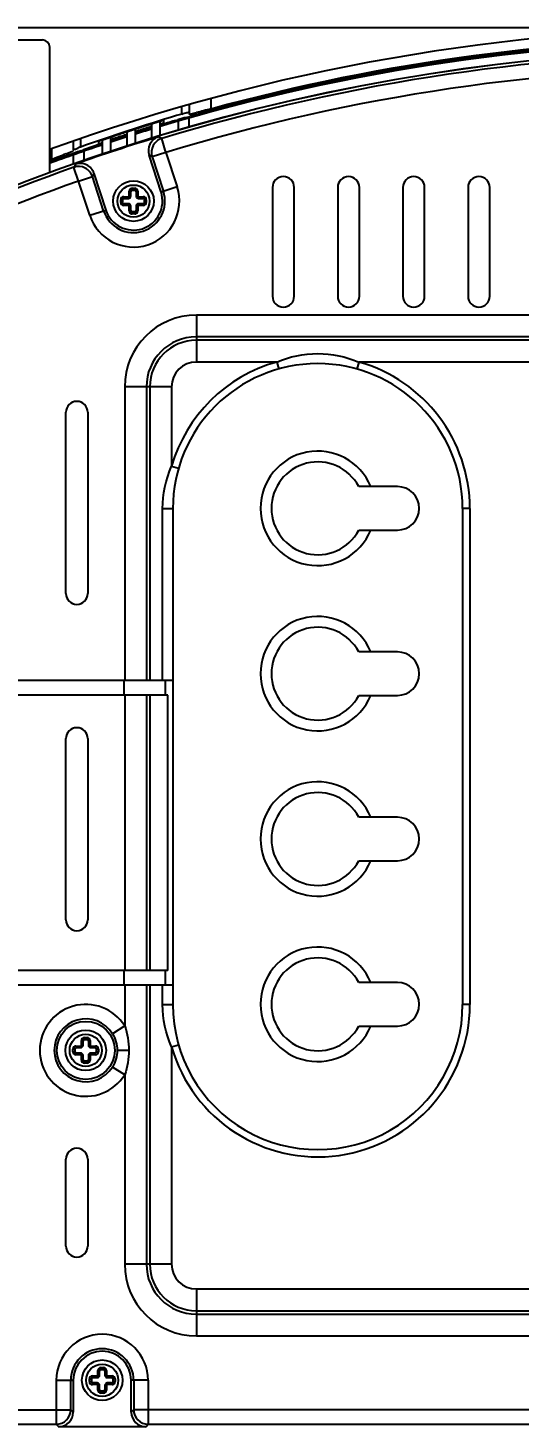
# Model space of a CAD drawing. Header units: millimetres. Extents: x 2626 to 3046, y -4 to 293.
# Drawn here: x 2704.7 to 2738.6, y 43.9 to 140.4 of the extents above; entities that cross this region are included whole.
import ezdxf

# ---------------------------------------------------------------- set-up
doc = ezdxf.new("R2010")
doc.units = ezdxf.units.MM
doc.header["$LTSCALE"] = 0.2
doc.header["$PDMODE"] = 3
doc.header["$PDSIZE"] = 8
doc.layers.get('0').update_dxf_attribs({"linetype": 'CONTINUOUS'})
doc.layers.get('Defpoints').update_dxf_attribs({"linetype": 'CONTINUOUS'})
doc.styles.add('宋体', font='', dxfattribs={"width": 0.85, "height": 2.5})
doc.styles.get('宋体').set_extended_font_data('SimSun')
doc.dimstyles.new('ISO-25 1-2', dxfattribs={"dimtxt": 2.5, "dimasz": 2.5, "dimexe": 1.25, "dimexo": 0.625, "dimtad": 1, "dimdec": 1, "dimlfac": 2, "dimdsep": 46, "dimtxsty": '宋体', "dimcen": 2.5, "dimclrd": 256, "dimclre": 256, "dimclrt": 2, "dimadec": 0, "dimazin": 0, "dimtfac": 1, "dimtdec": 1, "dimtmove": 0, "dimatfit": 3, "dimfxl": 0, "dimlwd": -1, "dimlwe": -1, "dimarcsym": 0})

# ---------------------------------------------------------------- blocks, each defined once
blk = doc.blocks.new('*D27')
at = {"ltscale": 0.5}
for p, q in [((2753.168, 140.394), (2645.903, 140.394)), ((2647.153, 137.894), (2647.153, 42.394)), ((2703.418, 39.894), (2645.903, 39.894))]:
    blk.add_line(p, q, dxfattribs=at)
for points in [[(2646.736, 137.894), (2647.569, 137.894), (2647.153, 140.394)], [(2646.736, 42.394), (2647.569, 42.394), (2647.153, 39.894)]]:
    blk.add_solid(points, dxfattribs=at)
at = {"layer": 'Defpoints', "color": 0, "ltscale": 0.5}
for p in [(2753.793, 140.394), (2647.153, 39.894), (2704.043, 39.894)]:
    blk.add_point(p, dxfattribs=at)
at = {"color": 2, "ltscale": 0.5, "insert": (2645.187, 90.144), "char_height": 2.5, "attachment_point": 5, "rotation": 90, "style": '宋体'}
blk.add_mtext('201±2', dxfattribs=at)

msp = doc.modelspace()

# ---------------------------------------------------------------- linework, layer by layer
at = {"color": 7, "linetype": 'Continuous'}
for p, q in [((2695.668, 139.569), (2705.668, 139.569)), ((2706.168, 130.415), (2706.168, 139.069)), ((2715.793, 135.118), (2715.793, 134.434)), ((2717.293, 135.534), (2717.293, 134.806)), ((2715.293, 134.46), (2715.293, 134.976)), ((2715.593, 134.23), (2715.761, 134.278)), ((2715.761, 134.278), (2715.829, 134.297)), ((2715.793, 134.434), (2715.83, 134.443)), ((2715.793, 133.559), (2715.793, 134.183)), ((2715.829, 134.297), (2715.871, 134.309)), ((2715.83, 134.443), (2716.293, 134.561)), ((2711.672, 133.277), (2711.493, 133.218)), ((2711.493, 133.216), (2711.493, 132.251)), ((2712.271, 133.47), (2712.093, 133.413)), ((2712.093, 132.443), (2712.093, 133.411)), ((2712.994, 133.457), (2713.162, 133.509)), ((2713.141, 133.58), (2713.193, 133.596)), ((2713.162, 133.509), (2713.179, 133.514)), ((2713.193, 133.761), (2713.193, 132.786)), ((2713.777, 133.696), (2714.061, 133.781)), ((2714.043, 134.027), (2713.793, 133.95)), ((2713.793, 132.97), (2713.793, 133.948)), ((2713.793, 133.783), (2714.043, 133.86)), ((2714.043, 133.86), (2714.043, 134.027)), ((2714.061, 133.781), (2714.106, 133.795)), ((2714.843, 134.012), (2715.011, 134.062)), ((2715.043, 133.967), (2715.043, 133.342)), ((2707.793, 132.591), (2707.793, 131.985)), ((2708.293, 132.765), (2708.293, 132.183)), ((2709.793, 132.648), (2709.543, 132.562)), ((2709.543, 132.562), (2709.543, 132.395)), ((2709.543, 132.395), (2709.594, 132.412)), ((2709.561, 132.352), (2709.609, 132.368)), ((2709.594, 132.412), (2709.746, 132.464)), ((2709.609, 132.368), (2709.758, 132.418)), ((2709.746, 132.464), (2709.793, 132.48)), ((2709.758, 132.418), (2709.781, 132.425)), ((2709.983, 132.713), (2709.793, 132.648)), ((2709.793, 132.647), (2709.793, 131.691)), ((2710.581, 132.915), (2710.393, 132.852)), ((2710.393, 131.892), (2710.393, 132.85)), ((2711.263, 132.912), (2711.428, 132.965)), ((2711.428, 132.965), (2711.465, 132.977)), ((2711.443, 133.034), (2711.493, 133.05)), ((2713.903, 132.774), (2713.686, 132.887)), ((2714.192, 131.817), (2713.903, 132.774)), ((2706.167, 131.261), (2706.293, 131.307)), ((2706.293, 132.058), (2706.293, 131.307)), ((2707.292, 131.71), (2707.7, 131.872)), ((2707.56, 131.661), (2707.757, 131.731)), ((2707.7, 131.872), (2707.793, 131.909)), ((2707.757, 131.731), (2707.842, 131.761)), ((2707.793, 131.909), (2707.793, 131.947)), ((2707.793, 131.638), (2707.793, 131.001)), ((2707.842, 131.761), (2707.865, 131.769)), ((2708.31, 131.924), (2708.507, 131.993)), ((2708.543, 131.264), (2708.543, 131.899)), ((2713.853, 129.075), (2713.025, 131.621)), ((2713.241, 131.508), (2713.025, 131.621)), ((2714.192, 131.817), (2713.241, 131.508)), ((2713.241, 131.508), (2714.015, 129.127)), ((2714.192, 131.817), (2714.966, 129.436)), ((2707.943, 131.003), (2707.834, 130.784)), ((2708.167, 129.841), (2707.834, 130.784)), ((2709.226, 130.369), (2709.118, 130.15)), ((2709.226, 130.369), (2710.049, 127.839)), ((2708.167, 129.841), (2709.118, 130.15)), ((2708.936, 127.477), (2708.167, 129.841)), ((2709.886, 127.786), (2709.118, 130.15)), ((2711.86, 129.34), (2712.042, 129.34)), ((2714.966, 129.436), (2713.853, 129.075)), ((2721.543, 129.394), (2721.543, 121.894)), ((2723.043, 121.894), (2723.043, 129.394)), ((2726.043, 129.394), (2726.043, 121.894)), ((2727.543, 121.894), (2727.543, 129.394)), ((2730.543, 129.394), (2730.543, 121.894)), ((2732.043, 121.894), (2732.043, 129.394)), ((2735.043, 129.394), (2735.043, 121.894)), ((2736.543, 121.894), (2736.543, 129.394)), ((2711.067, 128.366), (2711.067, 128.548)), ((2711.201, 128.544), (2711.201, 128.369)), ((2711.275, 128.755), (2711.609, 128.755)), ((2711.301, 128.644), (2711.622, 128.644)), ((2711.609, 128.755), (2711.652, 128.798)), ((2711.652, 128.798), (2711.652, 129.132)), ((2711.692, 128.673), (2711.734, 128.715)), ((2711.763, 128.786), (2711.763, 129.107)), ((2711.863, 129.207), (2712.038, 129.207)), ((2712.138, 129.107), (2712.138, 128.786)), ((2712.167, 128.715), (2712.209, 128.673)), ((2712.249, 129.132), (2712.249, 128.798)), ((2712.249, 128.798), (2712.293, 128.755)), ((2712.28, 128.644), (2712.601, 128.644)), ((2712.293, 128.755), (2712.626, 128.755)), ((2712.701, 128.369), (2712.701, 128.544)), ((2712.834, 128.548), (2712.834, 128.366)), ((2708.936, 127.477), (2710.049, 127.839)), ((2711.609, 128.158), (2711.275, 128.158)), ((2711.622, 128.269), (2711.301, 128.269)), ((2711.652, 128.115), (2711.609, 128.158)), ((2711.652, 127.781), (2711.652, 128.115)), ((2711.734, 128.198), (2711.692, 128.24)), ((2711.763, 127.807), (2711.763, 128.128)), ((2712.042, 127.573), (2711.86, 127.573)), ((2712.038, 127.707), (2711.863, 127.707)), ((2712.138, 128.128), (2712.138, 127.807)), ((2712.209, 128.24), (2712.167, 128.198)), ((2712.293, 128.158), (2712.249, 128.115)), ((2712.249, 128.115), (2712.249, 127.781)), ((2712.601, 128.269), (2712.28, 128.269)), ((2712.626, 128.158), (2712.293, 128.158)), ((2791.293, 120.598), (2716.293, 120.598)), ((2716.293, 120.598), (2716.293, 117.36)), ((2791.293, 119.098), (2716.293, 119.098)), ((2791.293, 118.859), (2716.293, 118.859)), ((2721.837, 117.36), (2716.293, 117.36)), ((2721.837, 117.36), (2721.972, 116.878)), ((2727.5, 117.36), (2727.365, 116.878)), ((2791.293, 117.36), (2727.5, 117.36)), ((2714.582, 115.649), (2711.345, 115.649)), ((2711.345, 115.649), (2711.345, 95.394)), ((2712.844, 115.649), (2712.844, 95.394)), ((2713.083, 115.649), (2713.083, 95.394)), ((2714.582, 115.649), (2714.582, 110.168)), ((2707.293, 101.394), (2707.293, 113.894)), ((2708.793, 113.894), (2708.793, 101.394)), ((2714.582, 110.168), (2715.063, 110.029)), ((2730.168, 108.769), (2727.495, 108.769)), ((2713.961, 107.249), (2714.668, 107.249)), ((2713.961, 95.394), (2713.961, 107.249)), ((2714.668, 107.249), (2714.668, 73.049)), ((2735.168, 107.249), (2734.668, 107.249)), ((2734.668, 107.249), (2734.668, 73.049)), ((2735.168, 107.249), (2735.168, 73.049)), ((2727.495, 105.769), (2730.168, 105.769)), ((2730.168, 97.369), (2727.495, 97.369)), ((2714.668, 95.394), (2688.793, 95.394)), ((2711.293, 95.394), (2711.293, 94.394)), ((2714.168, 94.394), (2714.168, 95.394)), ((2714.319, 94.394), (2688.793, 94.394)), ((2711.345, 94.394), (2711.345, 75.394)), ((2712.844, 94.394), (2712.844, 75.394)), ((2713.083, 94.394), (2713.083, 75.394)), ((2714.319, 75.394), (2714.319, 94.394)), ((2727.495, 94.369), (2730.168, 94.369)), ((2707.293, 78.894), (2707.293, 91.394)), ((2708.793, 91.394), (2708.793, 78.894)), ((2730.168, 85.969), (2727.495, 85.969)), ((2727.495, 82.969), (2730.168, 82.969)), ((2714.319, 75.394), (2688.793, 75.394)), ((2711.293, 75.394), (2711.293, 74.394)), ((2714.168, 74.394), (2714.168, 75.394)), ((2714.673, 74.394), (2688.793, 74.394)), ((2711.345, 74.394), (2711.345, 71.574)), ((2712.844, 74.394), (2712.844, 55.149)), ((2713.083, 74.394), (2713.083, 55.149)), ((2713.961, 73.049), (2713.961, 74.394)), ((2730.168, 74.569), (2727.495, 74.569)), ((2713.961, 73.049), (2714.668, 73.049)), ((2735.168, 73.049), (2734.668, 73.049)), ((2711.345, 71.574), (2710.497, 71.044)), ((2727.495, 71.569), (2730.168, 71.569)), ((2708.357, 70.236), (2708.357, 70.569)), ((2708.469, 70.223), (2708.469, 70.544)), ((2708.565, 70.777), (2708.747, 70.777)), ((2708.569, 70.644), (2708.744, 70.644)), ((2708.844, 70.544), (2708.844, 70.223)), ((2708.955, 70.569), (2708.955, 70.236)), ((2707.773, 69.803), (2707.773, 69.985)), ((2707.906, 69.981), (2707.906, 69.806)), ((2707.981, 70.193), (2708.314, 70.193)), ((2708.314, 69.595), (2707.981, 69.595)), ((2708.006, 70.081), (2708.327, 70.081)), ((2708.327, 69.706), (2708.006, 69.706)), ((2708.314, 70.193), (2708.357, 70.236)), ((2708.357, 69.552), (2708.314, 69.595)), ((2708.357, 69.218), (2708.357, 69.552)), ((2708.398, 70.111), (2708.439, 70.152)), ((2708.439, 69.636), (2708.398, 69.677)), ((2708.469, 69.244), (2708.469, 69.565)), ((2708.844, 69.565), (2708.844, 69.244)), ((2708.873, 70.152), (2708.914, 70.111)), ((2708.914, 69.677), (2708.873, 69.636)), ((2708.955, 70.236), (2708.998, 70.193)), ((2708.998, 69.595), (2708.955, 69.552)), ((2708.955, 69.552), (2708.955, 69.218)), ((2708.985, 70.081), (2709.306, 70.081)), ((2709.306, 69.706), (2708.985, 69.706)), ((2708.998, 70.193), (2709.332, 70.193)), ((2709.332, 69.595), (2708.998, 69.595)), ((2709.406, 69.806), (2709.406, 69.981)), ((2709.539, 69.985), (2709.539, 69.803)), ((2711.634, 69.894), (2710.827, 69.894)), ((2714.582, 70.13), (2715.063, 70.269)), ((2714.582, 70.13), (2714.582, 55.149)), ((2708.747, 69.01), (2708.565, 69.01)), ((2708.744, 69.144), (2708.569, 69.144)), ((2711.345, 68.214), (2710.497, 68.744)), ((2711.345, 68.214), (2711.345, 55.149)), ((2707.293, 56.394), (2707.293, 62.394)), ((2708.793, 62.394), (2708.793, 56.394)), ((2714.582, 55.149), (2711.345, 55.149)), ((2716.293, 53.438), (2791.293, 53.438)), ((2716.293, 53.438), (2716.293, 50.2)), ((2716.293, 51.939), (2791.293, 51.939)), ((2716.293, 51.7), (2791.293, 51.7)), ((2716.293, 50.2), (2791.293, 50.2)), ((2709.118, 47.443), (2709.451, 47.443)), ((2709.143, 47.331), (2709.464, 47.331)), ((2709.451, 47.443), (2709.494, 47.486)), ((2709.494, 47.486), (2709.494, 47.819)), ((2709.535, 47.361), (2709.576, 47.402)), ((2709.606, 47.473), (2709.606, 47.794)), ((2709.702, 48.027), (2709.884, 48.027)), ((2709.706, 47.894), (2709.881, 47.894)), ((2709.981, 47.794), (2709.981, 47.473)), ((2710.01, 47.402), (2710.051, 47.361)), ((2710.092, 47.819), (2710.092, 47.486)), ((2710.092, 47.486), (2710.135, 47.443)), ((2710.122, 47.331), (2710.443, 47.331)), ((2710.135, 47.443), (2710.469, 47.443)), ((2706.623, 47.144), (2707.793, 47.144)), ((2706.623, 47.144), (2706.623, 44.112)), ((2707.623, 45.112), (2707.623, 47.144)), ((2707.793, 47.144), (2707.793, 44.942)), ((2708.91, 47.053), (2708.91, 47.235)), ((2709.043, 47.231), (2709.043, 47.056)), ((2709.451, 46.845), (2709.118, 46.845)), ((2709.464, 46.956), (2709.143, 46.956)), ((2709.494, 46.802), (2709.451, 46.845)), ((2709.494, 46.468), (2709.494, 46.802)), ((2709.576, 46.886), (2709.535, 46.927)), ((2709.606, 46.494), (2709.606, 46.815)), ((2709.881, 46.394), (2709.706, 46.394)), ((2709.981, 46.815), (2709.981, 46.494)), ((2710.051, 46.927), (2710.01, 46.886)), ((2710.135, 46.845), (2710.092, 46.802)), ((2710.092, 46.802), (2710.092, 46.468)), ((2710.443, 46.956), (2710.122, 46.956)), ((2710.469, 46.845), (2710.135, 46.845)), ((2710.543, 47.056), (2710.543, 47.231)), ((2710.677, 47.235), (2710.677, 47.053)), ((2712.964, 47.144), (2711.793, 47.144)), ((2711.793, 44.942), (2711.793, 47.144)), ((2711.964, 47.144), (2711.964, 45.112)), ((2712.964, 47.144), (2712.964, 44.112)), ((2709.884, 46.26), (2709.702, 46.26)), ((2685.293, 45.112), (2707.623, 45.112)), ((2707.623, 45.112), (2707.793, 44.942)), ((2711.793, 44.942), (2711.964, 45.112)), ((2795.623, 45.112), (2711.964, 45.112)), ((2685.293, 44.112), (2706.623, 44.112)), ((2706.623, 44.112), (2706.793, 43.942)), ((2712.793, 43.942), (2706.793, 43.942)), ((2712.793, 43.942), (2712.964, 44.112)), ((2712.964, 44.112), (2794.623, 44.112))]:
    msp.add_line(p, q, dxfattribs=at)
for centre, radius in [((2711.951, 128.457), 1.4), ((2711.951, 128.457), 1.109), ((2708.656, 69.894), 2), ((2708.656, 69.894), 1.4), ((2708.656, 69.894), 1.109), ((2709.793, 47.144), 1.4), ((2709.793, 47.144), 1.109)]:
    msp.add_circle(centre, radius, dxfattribs=at)
for centre, radius, start, end in [((2753.793, 0.894), 139.5, 70.03724, 109.96276), ((2705.668, 139.069), 0.5, 0, 90), ((2753.793, 0.894), 138.6, 73.22582, 106.77418), ((2753.793, 1.033), 138.663, 74.73828, 105.26172), ((2753.793, 0.896), 138.698, 74.75322, 105.24674), ((2753.793, 0.894), 138, 57.8121, 122.1879), ((2753.793, 0.894), 137.996, 57.8121, 122.1879), ((2753.793, 0.894), 137.782, 73.17076, 106.82924), ((2753.793, 0.894), 136.782, 73.17076, 106.82924), ((2754.145, 3.145), 136.941, 106.64277, 109.56194), ((2753.979, 3.688), 136.374, 106.47964, 106.64138), ((2753.617, 1.499), 138.07, 105.98567, 106.23727), ((2753.576, 1.643), 137.92, 105.24113, 105.86576), ((2749.732, 1.418), 137.277, 103.66845, 104.09845), ((2754.229, 2.874), 137.172, 108.15287, 108.55403), ((2754.199, 2.963), 137.077, 107.88914, 108.07399), ((2753.83, 0.789), 138.811, 107.10847, 107.50069), ((2753.793, 0.894), 138.6, 107.03341, 107.50961), ((2754.25, 2.714), 137.171, 107.70294, 107.8988), ((2754.162, 3.081), 136.953, 107.40634, 107.81102), ((2754.215, 2.826), 137.053, 107.43884, 107.70296), ((2754.115, 3.23), 136.797, 107.14301, 107.40632), ((2753.696, 1.23), 138.35, 106.3098, 106.62805), ((2753.793, 0.894), 138.6, 108.5094, 110.10544), ((2753.793, 0.894), 137.952, 106.90204, 109.4123), ((2712.655, 119.897), 13.036, 109.54606, 110.45544), ((2753.869, 0.661), 138.945, 108.59597, 109.05485), ((2754.243, 2.833), 137.215, 108.63709, 108.81783), ((2753.884, 0.619), 138.99, 107.85739, 108.23816), ((2754.329, 2.474), 137.423, 108.36145, 108.64569), ((2753.793, 0.894), 138.6, 107.76988, 108.24804), ((2754.308, 2.535), 137.358, 108.1838, 108.36145), ((2713.976, 131.93), 1, 106.90481, 197.99723), ((2714.193, 131.817), 1, 106.85109, 197.97815), ((2753.746, 1.011), 138.573, 109.4691, 110.08546), ((2762.75, -7.21), 149.581, 111.76219, 112.17473), ((2753.831, 0.771), 138.829, 109.14112, 109.33562), ((2753.793, 0.894), 137.782, 109.4855, 122.1879), ((2708.167, 129.841), 1, 18.02197, 109.46353), ((2708.275, 130.06), 1, 18.00276, 109.40954), ((2753.793, 0.894), 136.782, 109.4855, 122.1879), ((2711.951, 128.457), 3.17, 198, 18), ((2711.86, 129.132), 0.208, 90.00126, 179.99874), ((2712.042, 129.132), 0.208, 0.00127, 89.99873), ((2722.293, 129.394), 0.75, 0, 180), ((2726.793, 129.394), 0.75, 0, 180), ((2731.293, 129.394), 0.75, 0, 180), ((2735.793, 129.394), 0.75, 0, 180), ((2711.951, 128.457), 2.17, 198, 18), ((2711.951, 128.457), 2, 198, 18), ((2711.275, 128.548), 0.208, 90.00127, 179.99873), ((2711.275, 128.366), 0.208, 180.00126, 269.99874), ((2711.301, 128.544), 0.1, 90, 180), ((2711.301, 128.369), 0.1, 180, 270), ((2711.622, 128.744), 0.1, 270, 315), ((2711.663, 128.786), 0.1, 315, 0), ((2711.863, 129.107), 0.1, 90, 180), ((2712.038, 129.107), 0.1, 0, 90), ((2712.238, 128.786), 0.1, 180, 225), ((2712.28, 128.744), 0.1, 225, 270), ((2712.601, 128.544), 0.1, 0, 90), ((2712.601, 128.369), 0.1, 270, 0), ((2712.626, 128.548), 0.208, 0.00126, 89.99874), ((2712.626, 128.366), 0.208, 270.00127, 359.99873), ((2711.622, 128.169), 0.1, 45, 90), ((2711.86, 127.781), 0.208, 180.00127, 269.99873), ((2711.663, 128.128), 0.1, 360, 45), ((2711.863, 127.807), 0.1, 180, 270), ((2712.038, 127.807), 0.1, 270, 360), ((2712.042, 127.781), 0.208, 270.00126, 359.99874), ((2712.238, 128.128), 0.1, 135, 180), ((2712.28, 128.169), 0.1, 90, 135), ((2722.293, 121.894), 0.75, 180, 0), ((2726.793, 121.894), 0.75, 180, 0), ((2731.293, 121.894), 0.75, 180, 0), ((2735.793, 121.894), 0.75, 180, 0), ((2716.293, 115.649), 4.949, 90, 180), ((2716.293, 115.649), 3.449, 90, 180), ((2716.293, 115.649), 3.21, 90, 180), ((2724.668, 107.249), 10.5, 105.64494, 163.85739), ((2716.293, 115.649), 1.711, 90, 180), ((2724.668, 107.249), 10, 0, 179.99964), ((2724.668, 107.249), 10.5, 0, 74.35506), ((2708.043, 113.894), 0.75, 0, 180), ((2724.668, 107.269), 3.95, 22.318, 337.682), ((2724.668, 107.269), 3.2, 27.95319, 332.04681), ((2730.168, 107.269), 1.5, 270, 90), ((2708.043, 101.394), 0.75, 180, 0), ((2724.668, 95.869), 3.95, 22.318, 337.682), ((2724.668, 95.869), 3.2, 27.95319, 332.04681), ((2730.168, 95.869), 1.5, 270, 90), ((2708.043, 91.394), 0.75, 0, 180), ((2724.668, 84.469), 3.95, 22.318, 337.682), ((2724.668, 84.469), 3.2, 27.95319, 332.04681), ((2730.168, 84.469), 1.5, 270, 90), ((2708.043, 78.894), 0.75, 180, 0), ((2724.668, 73.069), 3.95, 22.318, 337.682), ((2724.668, 73.069), 3.2, 27.95319, 332.04681), ((2730.168, 73.069), 1.5, 270, 90), ((2708.656, 69.894), 3.17, 31.99917, 328.00083), ((2724.668, 73.049), 10.5, 196.14307, 0), ((2724.668, 73.049), 10, 179.9994, 0), ((2708.656, 69.894), 2.17, 31.99917, 328.00083), ((2708.565, 70.569), 0.208, 90.00126, 179.99874), ((2708.569, 70.544), 0.1, 90, 180), ((2708.744, 70.544), 0.1, 0, 90), ((2708.747, 70.569), 0.208, 0.00127, 89.99873), ((2707.981, 69.985), 0.208, 90.00127, 179.99873), ((2707.981, 69.803), 0.208, 180.00126, 269.99874), ((2708.006, 69.981), 0.1, 90, 180), ((2708.006, 69.806), 0.1, 180, 270), ((2708.327, 70.181), 0.1, 270, 315), ((2708.327, 69.606), 0.1, 45, 90), ((2708.369, 70.223), 0.1, 315, 0), ((2708.369, 69.565), 0.1, 360, 45), ((2708.944, 70.223), 0.1, 180, 225), ((2708.944, 69.565), 0.1, 135, 180), ((2708.985, 70.181), 0.1, 225, 270), ((2708.985, 69.606), 0.1, 90, 135), ((2709.306, 69.981), 0.1, 0, 90), ((2709.306, 69.806), 0.1, 270, 0), ((2709.332, 69.985), 0.208, 0.00126, 89.99874), ((2709.332, 69.803), 0.208, 270.00127, 359.99873), ((2708.565, 69.218), 0.208, 180.00127, 269.99873), ((2708.569, 69.244), 0.1, 180, 270), ((2708.744, 69.244), 0.1, 270, 360), ((2708.747, 69.218), 0.208, 270.00126, 359.99874), ((2708.043, 62.394), 0.75, 0, 180), ((2708.043, 56.394), 0.75, 180, 0), ((2716.293, 55.149), 4.949, 180, 270), ((2716.293, 55.149), 3.449, 180, 270), ((2716.293, 55.149), 3.21, 180, 270), ((2716.293, 55.149), 1.711, 180, 270), ((2709.793, 47.144), 3.17, 0, 180), ((2709.793, 47.144), 2.17, 0, 180), ((2709.793, 47.144), 2, 0, 180), ((2709.118, 47.235), 0.208, 90.00127, 179.99873), ((2709.143, 47.231), 0.1, 90, 180), ((2709.464, 47.431), 0.1, 270, 315), ((2709.702, 47.819), 0.208, 90.00126, 179.99874), ((2709.506, 47.473), 0.1, 315, 0), ((2709.706, 47.794), 0.1, 90, 180), ((2709.881, 47.794), 0.1, 0, 90), ((2709.884, 47.819), 0.208, 0.00127, 89.99873), ((2710.081, 47.473), 0.1, 180, 225), ((2710.122, 47.431), 0.1, 225, 270), ((2710.443, 47.231), 0.1, 0, 90), ((2710.469, 47.235), 0.208, 0.00126, 89.99874), ((2709.118, 47.053), 0.208, 180.00126, 269.99874), ((2709.143, 47.056), 0.1, 180, 270), ((2709.464, 46.856), 0.1, 45, 90), ((2709.702, 46.468), 0.208, 180.00127, 269.99873), ((2709.506, 46.815), 0.1, 360, 45), ((2709.706, 46.494), 0.1, 180, 270), ((2709.881, 46.494), 0.1, 270, 360), ((2709.884, 46.468), 0.208, 270.00126, 359.99874), ((2710.081, 46.815), 0.1, 135, 180), ((2710.122, 46.856), 0.1, 90, 135), ((2710.443, 47.056), 0.1, 270, 0), ((2710.469, 47.053), 0.208, 270.00127, 359.99873), ((2706.623, 45.113), 1, 270.02128, 359.97872), ((2712.964, 45.113), 1, 180.02143, 269.97857)]:
    msp.add_arc(centre, radius, start, end, dxfattribs=at)
for centre, major_axis, start_param, end_param in [((2706.793, 44.942), (-0.707, 0.707), 2.356347, 3.926839), ((2712.793, 44.942), (-0.707, -0.707), -0.785246, 0.785246)]:
    msp.add_ellipse(centre, major_axis=major_axis, ratio=0.999695, start_param=start_param, end_param=end_param, dxfattribs=at)
for points, knots in [([(2715.293, 134.46), (2715.409, 134.494), (2715.586, 134.56), (2715.711, 134.563), (2715.793, 134.601), (2715.793, 134.588)], [0, 0, 0, 0, 0.702986, 0.923334, 1, 1, 1, 1]), ([(2707.793, 131.985), (2707.793, 132.016), (2707.956, 132.027), (2708.025, 132.084), (2708.099, 132.112)], [0, 0, 0, 0, 0.28844, 1, 1, 1, 1]), ([(2711.86, 129.34), (2711.86, 129.324), (2711.859, 129.301), (2711.86, 129.271), (2711.86, 129.25), (2711.861, 129.233), (2711.861, 129.219), (2711.863, 129.212), (2711.862, 129.207), (2711.863, 129.207)], [0, 0, 0, 0, 0.352547, 0.525058, 0.682025, 0.814466, 0.914913, 0.977777, 1, 1, 1, 1]), ([(2712.042, 129.34), (2712.042, 129.324), (2712.042, 129.301), (2712.042, 129.271), (2712.041, 129.25), (2712.041, 129.233), (2712.04, 129.219), (2712.039, 129.212), (2712.039, 129.207), (2712.038, 129.207)], [0, 0, 0, 0, 0.352547, 0.525058, 0.682025, 0.814466, 0.914913, 0.977777, 1, 1, 1, 1]), ([(2711.067, 128.548), (2711.083, 128.548), (2711.106, 128.548), (2711.137, 128.548), (2711.157, 128.547), (2711.174, 128.546), (2711.189, 128.546), (2711.195, 128.545), (2711.201, 128.545), (2711.201, 128.544)], [0, 0, 0, 0, 0.352547, 0.525058, 0.682025, 0.814466, 0.914913, 0.977777, 1, 1, 1, 1]), ([(2711.067, 128.366), (2711.083, 128.365), (2711.106, 128.365), (2711.137, 128.366), (2711.157, 128.366), (2711.174, 128.367), (2711.189, 128.367), (2711.195, 128.368), (2711.201, 128.368), (2711.201, 128.369)], [0, 0, 0, 0, 0.352547, 0.525058, 0.682025, 0.814466, 0.914913, 0.977777, 1, 1, 1, 1]), ([(2711.275, 128.755), (2711.274, 128.729), (2711.277, 128.693), (2711.286, 128.657), (2711.296, 128.644), (2711.301, 128.644)], [0, 0, 0, 0, 0.662616, 0.884296, 1, 1, 1, 1]), ([(2711.609, 128.755), (2711.619, 128.745), (2711.634, 128.73), (2711.653, 128.711), (2711.666, 128.698), (2711.676, 128.689), (2711.685, 128.68), (2711.689, 128.677), (2711.692, 128.673), (2711.692, 128.673)], [0, 0, 0, 0, 0.368687, 0.541517, 0.695716, 0.823919, 0.920085, 0.979701, 1, 1, 1, 1]), ([(2711.609, 128.755), (2711.609, 128.742), (2711.609, 128.716), (2711.611, 128.68), (2711.615, 128.66), (2711.618, 128.644), (2711.622, 128.644)], [0, 0, 0, 0, 0.367271, 0.6886, 0.909786, 1, 1, 1, 1]), ([(2711.652, 129.132), (2711.678, 129.133), (2711.714, 129.13), (2711.75, 129.121), (2711.763, 129.111), (2711.763, 129.107)], [0, 0, 0, 0, 0.662616, 0.884296, 1, 1, 1, 1]), ([(2711.652, 128.798), (2711.666, 128.799), (2711.691, 128.798), (2711.727, 128.796), (2711.747, 128.792), (2711.763, 128.789), (2711.763, 128.786)], [0, 0, 0, 0, 0.367271, 0.6886, 0.909786, 1, 1, 1, 1]), ([(2711.652, 128.798), (2711.662, 128.788), (2711.677, 128.773), (2711.696, 128.754), (2711.709, 128.741), (2711.719, 128.731), (2711.728, 128.723), (2711.73, 128.718), (2711.734, 128.715), (2711.734, 128.715)], [0, 0, 0, 0, 0.368687, 0.541517, 0.695716, 0.823919, 0.920085, 0.979701, 1, 1, 1, 1]), ([(2712.249, 129.132), (2712.223, 129.133), (2712.187, 129.13), (2712.151, 129.121), (2712.138, 129.111), (2712.138, 129.107)], [0, 0, 0, 0, 0.662616, 0.884296, 1, 1, 1, 1]), ([(2712.249, 128.798), (2712.236, 128.799), (2712.21, 128.798), (2712.174, 128.796), (2712.154, 128.792), (2712.138, 128.789), (2712.138, 128.786)], [0, 0, 0, 0, 0.367271, 0.6886, 0.909786, 1, 1, 1, 1]), ([(2712.249, 128.798), (2712.239, 128.788), (2712.224, 128.773), (2712.205, 128.754), (2712.193, 128.741), (2712.183, 128.731), (2712.174, 128.723), (2712.171, 128.718), (2712.167, 128.715), (2712.167, 128.715)], [0, 0, 0, 0, 0.368687, 0.541517, 0.695716, 0.823919, 0.920085, 0.979701, 1, 1, 1, 1]), ([(2712.293, 128.755), (2712.282, 128.745), (2712.267, 128.73), (2712.248, 128.711), (2712.235, 128.698), (2712.225, 128.689), (2712.217, 128.68), (2712.212, 128.677), (2712.209, 128.673), (2712.209, 128.673)], [0, 0, 0, 0, 0.368687, 0.541517, 0.695716, 0.823919, 0.920085, 0.979701, 1, 1, 1, 1]), ([(2712.293, 128.755), (2712.293, 128.742), (2712.292, 128.716), (2712.29, 128.68), (2712.287, 128.66), (2712.283, 128.644), (2712.28, 128.644)], [0, 0, 0, 0, 0.367271, 0.6886, 0.909786, 1, 1, 1, 1]), ([(2712.626, 128.755), (2712.627, 128.729), (2712.624, 128.693), (2712.615, 128.657), (2712.605, 128.644), (2712.601, 128.644)], [0, 0, 0, 0, 0.662616, 0.884296, 1, 1, 1, 1]), ([(2712.834, 128.548), (2712.818, 128.548), (2712.795, 128.548), (2712.765, 128.548), (2712.744, 128.547), (2712.727, 128.546), (2712.713, 128.546), (2712.707, 128.545), (2712.701, 128.545), (2712.701, 128.544)], [0, 0, 0, 0, 0.352547, 0.525058, 0.682025, 0.814466, 0.914913, 0.977777, 1, 1, 1, 1]), ([(2712.834, 128.366), (2712.818, 128.365), (2712.795, 128.365), (2712.765, 128.366), (2712.744, 128.366), (2712.727, 128.367), (2712.713, 128.367), (2712.707, 128.368), (2712.701, 128.368), (2712.701, 128.369)], [0, 0, 0, 0, 0.352547, 0.525058, 0.682025, 0.814466, 0.914913, 0.977777, 1, 1, 1, 1]), ([(2711.275, 128.158), (2711.274, 128.184), (2711.277, 128.22), (2711.286, 128.256), (2711.296, 128.269), (2711.301, 128.269)], [0, 0, 0, 0, 0.662616, 0.884296, 1, 1, 1, 1]), ([(2711.609, 128.158), (2711.609, 128.172), (2711.609, 128.197), (2711.611, 128.233), (2711.615, 128.253), (2711.618, 128.269), (2711.622, 128.269)], [0, 0, 0, 0, 0.367271, 0.6886, 0.909786, 1, 1, 1, 1]), ([(2711.609, 128.158), (2711.619, 128.168), (2711.634, 128.183), (2711.653, 128.202), (2711.666, 128.215), (2711.676, 128.224), (2711.685, 128.233), (2711.689, 128.236), (2711.692, 128.24), (2711.692, 128.24)], [0, 0, 0, 0, 0.368687, 0.541517, 0.695716, 0.823919, 0.920085, 0.979701, 1, 1, 1, 1]), ([(2711.652, 128.115), (2711.662, 128.125), (2711.677, 128.14), (2711.696, 128.159), (2711.709, 128.172), (2711.719, 128.182), (2711.728, 128.19), (2711.73, 128.195), (2711.734, 128.198), (2711.734, 128.198)], [0, 0, 0, 0, 0.368687, 0.541517, 0.695716, 0.823919, 0.920085, 0.979701, 1, 1, 1, 1]), ([(2711.652, 128.115), (2711.666, 128.115), (2711.691, 128.115), (2711.727, 128.117), (2711.747, 128.121), (2711.763, 128.124), (2711.763, 128.128)], [0, 0, 0, 0, 0.367271, 0.6886, 0.909786, 1, 1, 1, 1]), ([(2711.652, 127.781), (2711.678, 127.78), (2711.714, 127.783), (2711.75, 127.792), (2711.763, 127.802), (2711.763, 127.807)], [0, 0, 0, 0, 0.662616, 0.884296, 1, 1, 1, 1]), ([(2711.86, 127.573), (2711.86, 127.589), (2711.859, 127.612), (2711.86, 127.643), (2711.86, 127.663), (2711.861, 127.68), (2711.861, 127.694), (2711.863, 127.701), (2711.862, 127.707), (2711.863, 127.707)], [0, 0, 0, 0, 0.352547, 0.525058, 0.682025, 0.814466, 0.914913, 0.977777, 1, 1, 1, 1]), ([(2712.042, 127.573), (2712.042, 127.589), (2712.042, 127.612), (2712.042, 127.643), (2712.041, 127.663), (2712.041, 127.68), (2712.04, 127.694), (2712.039, 127.701), (2712.039, 127.707), (2712.038, 127.707)], [0, 0, 0, 0, 0.352547, 0.525058, 0.682025, 0.814466, 0.914913, 0.977777, 1, 1, 1, 1]), ([(2712.249, 128.115), (2712.236, 128.115), (2712.21, 128.115), (2712.174, 128.117), (2712.154, 128.121), (2712.138, 128.124), (2712.138, 128.128)], [0, 0, 0, 0, 0.367271, 0.6886, 0.909786, 1, 1, 1, 1]), ([(2712.249, 127.781), (2712.223, 127.78), (2712.187, 127.783), (2712.151, 127.792), (2712.138, 127.802), (2712.138, 127.807)], [0, 0, 0, 0, 0.662616, 0.884296, 1, 1, 1, 1]), ([(2712.249, 128.115), (2712.239, 128.125), (2712.224, 128.14), (2712.205, 128.159), (2712.193, 128.172), (2712.183, 128.182), (2712.174, 128.19), (2712.171, 128.195), (2712.167, 128.198), (2712.167, 128.198)], [0, 0, 0, 0, 0.368687, 0.541517, 0.695716, 0.823919, 0.920085, 0.979701, 1, 1, 1, 1]), ([(2712.293, 128.158), (2712.282, 128.168), (2712.267, 128.183), (2712.248, 128.202), (2712.235, 128.215), (2712.225, 128.224), (2712.217, 128.233), (2712.212, 128.236), (2712.209, 128.24), (2712.209, 128.24)], [0, 0, 0, 0, 0.368687, 0.541517, 0.695716, 0.823919, 0.920085, 0.979701, 1, 1, 1, 1]), ([(2712.293, 128.158), (2712.293, 128.172), (2712.292, 128.197), (2712.29, 128.233), (2712.287, 128.253), (2712.283, 128.269), (2712.28, 128.269)], [0, 0, 0, 0, 0.367271, 0.6886, 0.909786, 1, 1, 1, 1]), ([(2712.626, 128.158), (2712.627, 128.184), (2712.624, 128.22), (2712.615, 128.256), (2712.605, 128.269), (2712.601, 128.269)], [0, 0, 0, 0, 0.662616, 0.884296, 1, 1, 1, 1]), ([(2721.837, 117.36), (2722.725, 117.733), (2724.668, 118.153), (2726.611, 117.733), (2727.5, 117.36)], [0, 0, 0, 0, 0.500001, 1, 1, 1, 1]), ([(2708.357, 70.569), (2708.383, 70.57), (2708.419, 70.567), (2708.456, 70.558), (2708.469, 70.548), (2708.469, 70.544)], [0, 0, 0, 0, 0.662616, 0.884296, 1, 1, 1, 1]), ([(2708.565, 70.777), (2708.565, 70.761), (2708.565, 70.738), (2708.565, 70.708), (2708.566, 70.687), (2708.566, 70.67), (2708.566, 70.656), (2708.568, 70.65), (2708.568, 70.644), (2708.569, 70.644)], [0, 0, 0, 0, 0.352547, 0.525058, 0.682025, 0.814466, 0.914913, 0.977777, 1, 1, 1, 1]), ([(2708.747, 70.777), (2708.747, 70.761), (2708.747, 70.738), (2708.747, 70.708), (2708.747, 70.687), (2708.746, 70.67), (2708.746, 70.656), (2708.744, 70.65), (2708.745, 70.644), (2708.744, 70.644)], [0, 0, 0, 0, 0.352547, 0.525058, 0.682025, 0.814466, 0.914913, 0.977777, 1, 1, 1, 1]), ([(2708.955, 70.569), (2708.929, 70.57), (2708.893, 70.567), (2708.856, 70.558), (2708.844, 70.548), (2708.844, 70.544)], [0, 0, 0, 0, 0.662616, 0.884296, 1, 1, 1, 1]), ([(2707.773, 69.985), (2707.788, 69.985), (2707.812, 69.985), (2707.842, 69.985), (2707.863, 69.984), (2707.88, 69.984), (2707.894, 69.984), (2707.9, 69.982), (2707.906, 69.982), (2707.906, 69.981)], [0, 0, 0, 0, 0.352547, 0.525058, 0.682025, 0.814466, 0.914913, 0.977777, 1, 1, 1, 1]), ([(2707.773, 69.803), (2707.788, 69.803), (2707.812, 69.803), (2707.842, 69.803), (2707.863, 69.803), (2707.88, 69.804), (2707.894, 69.804), (2707.9, 69.806), (2707.906, 69.805), (2707.906, 69.806)], [0, 0, 0, 0, 0.352547, 0.525058, 0.682025, 0.814466, 0.914913, 0.977777, 1, 1, 1, 1]), ([(2707.981, 70.193), (2707.98, 70.167), (2707.983, 70.13), (2707.992, 70.094), (2708.002, 70.081), (2708.006, 70.081)], [0, 0, 0, 0, 0.662616, 0.884296, 1, 1, 1, 1]), ([(2707.981, 69.595), (2707.98, 69.621), (2707.983, 69.657), (2707.992, 69.693), (2708.002, 69.706), (2708.006, 69.706)], [0, 0, 0, 0, 0.662616, 0.884296, 1, 1, 1, 1]), ([(2708.314, 70.193), (2708.324, 70.182), (2708.339, 70.167), (2708.359, 70.148), (2708.371, 70.136), (2708.382, 70.126), (2708.39, 70.117), (2708.395, 70.115), (2708.397, 70.11), (2708.398, 70.111)], [0, 0, 0, 0, 0.368687, 0.541517, 0.695716, 0.823919, 0.920085, 0.979701, 1, 1, 1, 1]), ([(2708.314, 70.193), (2708.314, 70.179), (2708.314, 70.153), (2708.317, 70.117), (2708.32, 70.097), (2708.324, 70.081), (2708.327, 70.081)], [0, 0, 0, 0, 0.367271, 0.6886, 0.909786, 1, 1, 1, 1]), ([(2708.314, 69.595), (2708.314, 69.609), (2708.314, 69.634), (2708.317, 69.671), (2708.32, 69.69), (2708.324, 69.706), (2708.327, 69.706)], [0, 0, 0, 0, 0.367271, 0.6886, 0.909786, 1, 1, 1, 1]), ([(2708.314, 69.595), (2708.324, 69.605), (2708.339, 69.62), (2708.359, 69.639), (2708.371, 69.652), (2708.382, 69.662), (2708.39, 69.671), (2708.395, 69.673), (2708.397, 69.678), (2708.398, 69.677)], [0, 0, 0, 0, 0.368687, 0.541517, 0.695716, 0.823919, 0.920085, 0.979701, 1, 1, 1, 1]), ([(2708.357, 70.236), (2708.368, 70.225), (2708.382, 70.211), (2708.402, 70.191), (2708.414, 70.179), (2708.424, 70.168), (2708.433, 70.16), (2708.435, 70.155), (2708.44, 70.153), (2708.439, 70.152)], [0, 0, 0, 0, 0.368687, 0.541517, 0.695716, 0.823919, 0.920085, 0.979701, 1, 1, 1, 1]), ([(2708.357, 70.236), (2708.371, 70.236), (2708.397, 70.236), (2708.433, 70.233), (2708.453, 70.23), (2708.469, 70.226), (2708.469, 70.223)], [0, 0, 0, 0, 0.367271, 0.6886, 0.909786, 1, 1, 1, 1]), ([(2708.357, 69.552), (2708.368, 69.562), (2708.382, 69.577), (2708.402, 69.596), (2708.414, 69.609), (2708.424, 69.62), (2708.433, 69.628), (2708.435, 69.632), (2708.44, 69.635), (2708.439, 69.636)], [0, 0, 0, 0, 0.368687, 0.541517, 0.695716, 0.823919, 0.920085, 0.979701, 1, 1, 1, 1]), ([(2708.357, 69.552), (2708.371, 69.552), (2708.397, 69.552), (2708.433, 69.554), (2708.453, 69.558), (2708.469, 69.561), (2708.469, 69.565)], [0, 0, 0, 0, 0.367271, 0.6886, 0.909786, 1, 1, 1, 1]), ([(2708.955, 70.236), (2708.941, 70.236), (2708.916, 70.236), (2708.879, 70.233), (2708.86, 70.23), (2708.844, 70.226), (2708.844, 70.223)], [0, 0, 0, 0, 0.367271, 0.6886, 0.909786, 1, 1, 1, 1]), ([(2708.955, 69.552), (2708.941, 69.552), (2708.916, 69.552), (2708.879, 69.554), (2708.86, 69.558), (2708.844, 69.561), (2708.844, 69.565)], [0, 0, 0, 0, 0.367271, 0.6886, 0.909786, 1, 1, 1, 1]), ([(2708.955, 70.236), (2708.945, 70.225), (2708.93, 70.211), (2708.911, 70.191), (2708.898, 70.179), (2708.888, 70.168), (2708.879, 70.16), (2708.877, 70.155), (2708.872, 70.153), (2708.873, 70.152)], [0, 0, 0, 0, 0.368687, 0.541517, 0.695716, 0.823919, 0.920085, 0.979701, 1, 1, 1, 1]), ([(2708.955, 69.552), (2708.945, 69.562), (2708.93, 69.577), (2708.911, 69.596), (2708.898, 69.609), (2708.888, 69.62), (2708.879, 69.628), (2708.877, 69.632), (2708.872, 69.635), (2708.873, 69.636)], [0, 0, 0, 0, 0.368687, 0.541517, 0.695716, 0.823919, 0.920085, 0.979701, 1, 1, 1, 1]), ([(2708.998, 70.193), (2708.988, 70.182), (2708.973, 70.167), (2708.954, 70.148), (2708.941, 70.136), (2708.93, 70.126), (2708.922, 70.117), (2708.917, 70.115), (2708.915, 70.11), (2708.914, 70.111)], [0, 0, 0, 0, 0.368687, 0.541517, 0.695716, 0.823919, 0.920085, 0.979701, 1, 1, 1, 1]), ([(2708.998, 69.595), (2708.988, 69.605), (2708.973, 69.62), (2708.954, 69.639), (2708.941, 69.652), (2708.93, 69.662), (2708.922, 69.671), (2708.917, 69.673), (2708.915, 69.678), (2708.914, 69.677)], [0, 0, 0, 0, 0.368687, 0.541517, 0.695716, 0.823919, 0.920085, 0.979701, 1, 1, 1, 1]), ([(2708.998, 70.193), (2708.998, 70.179), (2708.998, 70.153), (2708.996, 70.117), (2708.992, 70.097), (2708.988, 70.081), (2708.985, 70.081)], [0, 0, 0, 0, 0.367271, 0.6886, 0.909786, 1, 1, 1, 1]), ([(2708.998, 69.595), (2708.998, 69.609), (2708.998, 69.634), (2708.996, 69.671), (2708.992, 69.69), (2708.988, 69.706), (2708.985, 69.706)], [0, 0, 0, 0, 0.367271, 0.6886, 0.909786, 1, 1, 1, 1]), ([(2709.332, 70.193), (2709.332, 70.167), (2709.33, 70.13), (2709.32, 70.094), (2709.311, 70.081), (2709.306, 70.081)], [0, 0, 0, 0, 0.662616, 0.884296, 1, 1, 1, 1]), ([(2709.332, 69.595), (2709.332, 69.621), (2709.33, 69.657), (2709.32, 69.693), (2709.311, 69.706), (2709.306, 69.706)], [0, 0, 0, 0, 0.662616, 0.884296, 1, 1, 1, 1]), ([(2709.539, 69.985), (2709.524, 69.985), (2709.5, 69.985), (2709.47, 69.985), (2709.449, 69.984), (2709.432, 69.984), (2709.418, 69.984), (2709.412, 69.982), (2709.406, 69.982), (2709.406, 69.981)], [0, 0, 0, 0, 0.352547, 0.525058, 0.682025, 0.814466, 0.914913, 0.977777, 1, 1, 1, 1]), ([(2709.539, 69.803), (2709.524, 69.803), (2709.5, 69.803), (2709.47, 69.803), (2709.449, 69.803), (2709.432, 69.804), (2709.418, 69.804), (2709.412, 69.806), (2709.406, 69.805), (2709.406, 69.806)], [0, 0, 0, 0, 0.352547, 0.525058, 0.682025, 0.814466, 0.914913, 0.977777, 1, 1, 1, 1]), ([(2708.357, 69.218), (2708.383, 69.218), (2708.419, 69.22), (2708.456, 69.229), (2708.469, 69.239), (2708.469, 69.244)], [0, 0, 0, 0, 0.662616, 0.884296, 1, 1, 1, 1]), ([(2708.565, 69.01), (2708.565, 69.026), (2708.565, 69.05), (2708.565, 69.08), (2708.566, 69.101), (2708.566, 69.117), (2708.566, 69.132), (2708.568, 69.138), (2708.568, 69.144), (2708.569, 69.144)], [0, 0, 0, 0, 0.352547, 0.525058, 0.682025, 0.814466, 0.914913, 0.977777, 1, 1, 1, 1]), ([(2708.747, 69.01), (2708.747, 69.026), (2708.747, 69.05), (2708.747, 69.08), (2708.747, 69.101), (2708.746, 69.117), (2708.746, 69.132), (2708.744, 69.138), (2708.745, 69.144), (2708.744, 69.144)], [0, 0, 0, 0, 0.352547, 0.525058, 0.682025, 0.814466, 0.914913, 0.977777, 1, 1, 1, 1]), ([(2708.955, 69.218), (2708.929, 69.218), (2708.893, 69.22), (2708.856, 69.229), (2708.844, 69.239), (2708.844, 69.244)], [0, 0, 0, 0, 0.662616, 0.884296, 1, 1, 1, 1]), ([(2709.118, 47.443), (2709.117, 47.417), (2709.12, 47.38), (2709.129, 47.344), (2709.139, 47.331), (2709.143, 47.331)], [0, 0, 0, 0, 0.662616, 0.884296, 1, 1, 1, 1]), ([(2709.451, 47.443), (2709.462, 47.432), (2709.477, 47.417), (2709.496, 47.398), (2709.509, 47.386), (2709.519, 47.376), (2709.527, 47.367), (2709.532, 47.365), (2709.534, 47.36), (2709.535, 47.361)], [0, 0, 0, 0, 0.368687, 0.541517, 0.695716, 0.823919, 0.920085, 0.979701, 1, 1, 1, 1]), ([(2709.451, 47.443), (2709.451, 47.429), (2709.452, 47.403), (2709.454, 47.367), (2709.457, 47.347), (2709.461, 47.331), (2709.464, 47.331)], [0, 0, 0, 0, 0.367271, 0.6886, 0.909786, 1, 1, 1, 1]), ([(2709.494, 47.819), (2709.521, 47.82), (2709.557, 47.817), (2709.593, 47.808), (2709.606, 47.798), (2709.606, 47.794)], [0, 0, 0, 0, 0.662616, 0.884296, 1, 1, 1, 1]), ([(2709.494, 47.486), (2709.505, 47.475), (2709.52, 47.461), (2709.539, 47.441), (2709.551, 47.429), (2709.561, 47.418), (2709.57, 47.41), (2709.573, 47.405), (2709.577, 47.403), (2709.576, 47.402)], [0, 0, 0, 0, 0.368687, 0.541517, 0.695716, 0.823919, 0.920085, 0.979701, 1, 1, 1, 1]), ([(2709.494, 47.486), (2709.508, 47.486), (2709.534, 47.486), (2709.57, 47.483), (2709.59, 47.48), (2709.606, 47.476), (2709.606, 47.473)], [0, 0, 0, 0, 0.367271, 0.6886, 0.909786, 1, 1, 1, 1]), ([(2709.702, 48.027), (2709.702, 48.011), (2709.702, 47.988), (2709.702, 47.958), (2709.703, 47.937), (2709.703, 47.92), (2709.704, 47.906), (2709.705, 47.9), (2709.705, 47.894), (2709.706, 47.894)], [0, 0, 0, 0, 0.352547, 0.525058, 0.682025, 0.814466, 0.914913, 0.977777, 1, 1, 1, 1]), ([(2709.884, 48.027), (2709.884, 48.011), (2709.884, 47.988), (2709.884, 47.958), (2709.884, 47.937), (2709.883, 47.92), (2709.883, 47.906), (2709.881, 47.9), (2709.882, 47.894), (2709.881, 47.894)], [0, 0, 0, 0, 0.352547, 0.525058, 0.682025, 0.814466, 0.914913, 0.977777, 1, 1, 1, 1]), ([(2710.092, 47.819), (2710.066, 47.82), (2710.03, 47.817), (2709.994, 47.808), (2709.981, 47.798), (2709.981, 47.794)], [0, 0, 0, 0, 0.662616, 0.884296, 1, 1, 1, 1]), ([(2710.092, 47.486), (2710.078, 47.486), (2710.053, 47.486), (2710.017, 47.483), (2709.997, 47.48), (2709.981, 47.476), (2709.981, 47.473)], [0, 0, 0, 0, 0.367271, 0.6886, 0.909786, 1, 1, 1, 1]), ([(2710.092, 47.486), (2710.082, 47.475), (2710.067, 47.461), (2710.048, 47.441), (2710.035, 47.429), (2710.025, 47.418), (2710.016, 47.41), (2710.014, 47.405), (2710.009, 47.403), (2710.01, 47.402)], [0, 0, 0, 0, 0.368687, 0.541517, 0.695716, 0.823919, 0.920085, 0.979701, 1, 1, 1, 1]), ([(2710.135, 47.443), (2710.125, 47.432), (2710.11, 47.417), (2710.091, 47.398), (2710.078, 47.386), (2710.067, 47.376), (2710.059, 47.367), (2710.055, 47.365), (2710.052, 47.36), (2710.051, 47.361)], [0, 0, 0, 0, 0.368687, 0.541517, 0.695716, 0.823919, 0.920085, 0.979701, 1, 1, 1, 1]), ([(2710.135, 47.443), (2710.135, 47.429), (2710.135, 47.403), (2710.133, 47.367), (2710.129, 47.347), (2710.126, 47.331), (2710.122, 47.331)], [0, 0, 0, 0, 0.367271, 0.6886, 0.909786, 1, 1, 1, 1]), ([(2710.469, 47.443), (2710.47, 47.417), (2710.467, 47.38), (2710.458, 47.344), (2710.448, 47.331), (2710.443, 47.331)], [0, 0, 0, 0, 0.662616, 0.884296, 1, 1, 1, 1]), ([(2708.91, 47.235), (2708.926, 47.235), (2708.949, 47.235), (2708.979, 47.235), (2709, 47.234), (2709.017, 47.234), (2709.031, 47.234), (2709.037, 47.232), (2709.043, 47.232), (2709.043, 47.231)], [0, 0, 0, 0, 0.352547, 0.525058, 0.682025, 0.814466, 0.914913, 0.977777, 1, 1, 1, 1]), ([(2708.91, 47.053), (2708.926, 47.053), (2708.949, 47.053), (2708.979, 47.053), (2709, 47.053), (2709.017, 47.054), (2709.031, 47.054), (2709.037, 47.056), (2709.043, 47.055), (2709.043, 47.056)], [0, 0, 0, 0, 0.352547, 0.525058, 0.682025, 0.814466, 0.914913, 0.977777, 1, 1, 1, 1]), ([(2709.118, 46.845), (2709.117, 46.871), (2709.12, 46.907), (2709.129, 46.943), (2709.139, 46.956), (2709.143, 46.956)], [0, 0, 0, 0, 0.662616, 0.884296, 1, 1, 1, 1]), ([(2709.451, 46.845), (2709.451, 46.859), (2709.452, 46.884), (2709.454, 46.921), (2709.457, 46.94), (2709.461, 46.956), (2709.464, 46.956)], [0, 0, 0, 0, 0.367271, 0.6886, 0.909786, 1, 1, 1, 1]), ([(2709.451, 46.845), (2709.462, 46.855), (2709.477, 46.87), (2709.496, 46.889), (2709.509, 46.902), (2709.519, 46.912), (2709.527, 46.921), (2709.532, 46.923), (2709.534, 46.928), (2709.535, 46.927)], [0, 0, 0, 0, 0.368687, 0.541517, 0.695716, 0.823919, 0.920085, 0.979701, 1, 1, 1, 1]), ([(2709.494, 46.802), (2709.505, 46.812), (2709.52, 46.827), (2709.539, 46.846), (2709.551, 46.859), (2709.561, 46.87), (2709.57, 46.878), (2709.573, 46.882), (2709.577, 46.885), (2709.576, 46.886)], [0, 0, 0, 0, 0.368687, 0.541517, 0.695716, 0.823919, 0.920085, 0.979701, 1, 1, 1, 1]), ([(2709.494, 46.802), (2709.508, 46.802), (2709.534, 46.802), (2709.57, 46.804), (2709.59, 46.808), (2709.606, 46.811), (2709.606, 46.815)], [0, 0, 0, 0, 0.367271, 0.6886, 0.909786, 1, 1, 1, 1]), ([(2709.494, 46.468), (2709.521, 46.468), (2709.557, 46.47), (2709.593, 46.479), (2709.606, 46.489), (2709.606, 46.494)], [0, 0, 0, 0, 0.662616, 0.884296, 1, 1, 1, 1]), ([(2709.702, 46.26), (2709.702, 46.276), (2709.702, 46.3), (2709.702, 46.33), (2709.703, 46.351), (2709.703, 46.367), (2709.704, 46.382), (2709.705, 46.388), (2709.705, 46.394), (2709.706, 46.394)], [0, 0, 0, 0, 0.352547, 0.525058, 0.682025, 0.814466, 0.914913, 0.977777, 1, 1, 1, 1]), ([(2709.884, 46.26), (2709.884, 46.276), (2709.884, 46.3), (2709.884, 46.33), (2709.884, 46.351), (2709.883, 46.367), (2709.883, 46.382), (2709.881, 46.388), (2709.882, 46.394), (2709.881, 46.394)], [0, 0, 0, 0, 0.352547, 0.525058, 0.682025, 0.814466, 0.914913, 0.977777, 1, 1, 1, 1]), ([(2710.092, 46.802), (2710.078, 46.802), (2710.053, 46.802), (2710.017, 46.804), (2709.997, 46.808), (2709.981, 46.811), (2709.981, 46.815)], [0, 0, 0, 0, 0.367271, 0.6886, 0.909786, 1, 1, 1, 1]), ([(2710.092, 46.468), (2710.066, 46.468), (2710.03, 46.47), (2709.994, 46.479), (2709.981, 46.489), (2709.981, 46.494)], [0, 0, 0, 0, 0.662616, 0.884296, 1, 1, 1, 1]), ([(2710.092, 46.802), (2710.082, 46.812), (2710.067, 46.827), (2710.048, 46.846), (2710.035, 46.859), (2710.025, 46.87), (2710.016, 46.878), (2710.014, 46.882), (2710.009, 46.885), (2710.01, 46.886)], [0, 0, 0, 0, 0.368687, 0.541517, 0.695716, 0.823919, 0.920085, 0.979701, 1, 1, 1, 1]), ([(2710.135, 46.845), (2710.125, 46.855), (2710.11, 46.87), (2710.091, 46.889), (2710.078, 46.902), (2710.067, 46.912), (2710.059, 46.921), (2710.055, 46.923), (2710.052, 46.928), (2710.051, 46.927)], [0, 0, 0, 0, 0.368687, 0.541517, 0.695716, 0.823919, 0.920085, 0.979701, 1, 1, 1, 1]), ([(2710.135, 46.845), (2710.135, 46.859), (2710.135, 46.884), (2710.133, 46.921), (2710.129, 46.94), (2710.126, 46.956), (2710.122, 46.956)], [0, 0, 0, 0, 0.367271, 0.6886, 0.909786, 1, 1, 1, 1]), ([(2710.469, 46.845), (2710.47, 46.871), (2710.467, 46.907), (2710.458, 46.943), (2710.448, 46.956), (2710.443, 46.956)], [0, 0, 0, 0, 0.662616, 0.884296, 1, 1, 1, 1]), ([(2710.677, 47.235), (2710.661, 47.235), (2710.638, 47.235), (2710.607, 47.235), (2710.586, 47.234), (2710.57, 47.234), (2710.555, 47.234), (2710.549, 47.232), (2710.543, 47.232), (2710.543, 47.231)], [0, 0, 0, 0, 0.352547, 0.525058, 0.682025, 0.814466, 0.914913, 0.977777, 1, 1, 1, 1]), ([(2710.677, 47.053), (2710.661, 47.053), (2710.638, 47.053), (2710.607, 47.053), (2710.586, 47.053), (2710.57, 47.054), (2710.555, 47.054), (2710.549, 47.056), (2710.543, 47.055), (2710.543, 47.056)], [0, 0, 0, 0, 0.352547, 0.525058, 0.682025, 0.814466, 0.914913, 0.977777, 1, 1, 1, 1])]:
    msp.add_open_spline(points, degree=3, knots=knots, dxfattribs=at)
for points in [[(2713.961, 107.249), (2713.961, 108.244), (2714.186, 109.256), (2714.582, 110.168)], [(2714.582, 70.13), (2714.186, 71.042), (2713.961, 72.054), (2713.961, 73.049)], [(2711.345, 71.574), (2711.544, 71.042), (2711.634, 70.462), (2711.634, 69.894)], [(2710.497, 71.044), (2710.708, 70.706), (2710.827, 70.293), (2710.827, 69.894)], [(2710.827, 69.894), (2710.827, 69.495), (2710.708, 69.082), (2710.497, 68.744)], [(2711.634, 69.894), (2711.634, 69.326), (2711.544, 68.746), (2711.345, 68.214)]]:
    msp.add_open_spline(points, degree=3, dxfattribs=at)

# ---------------------------------------------------------------- dimensions: what is measured, and where the dimension line sits
at = {"ltscale": 0.5}
dim = msp.add_linear_dim(base=(2647.153, 39.894), p1=(2753.793, 140.394), p2=(2704.043, 39.894), angle=90, dimstyle='ISO-25 1-2', override={"dimgap": 0.625, "dimtol": 1, "dimlim": 0, "dimtp": 2, "dimtm": 2}, dxfattribs=at)
dim.commit()
dim.dimension.update_dxf_attribs({"geometry": '*D27', "text_midpoint": (2645.187, 90.144)})

doc.saveas('drawing.dxf')
